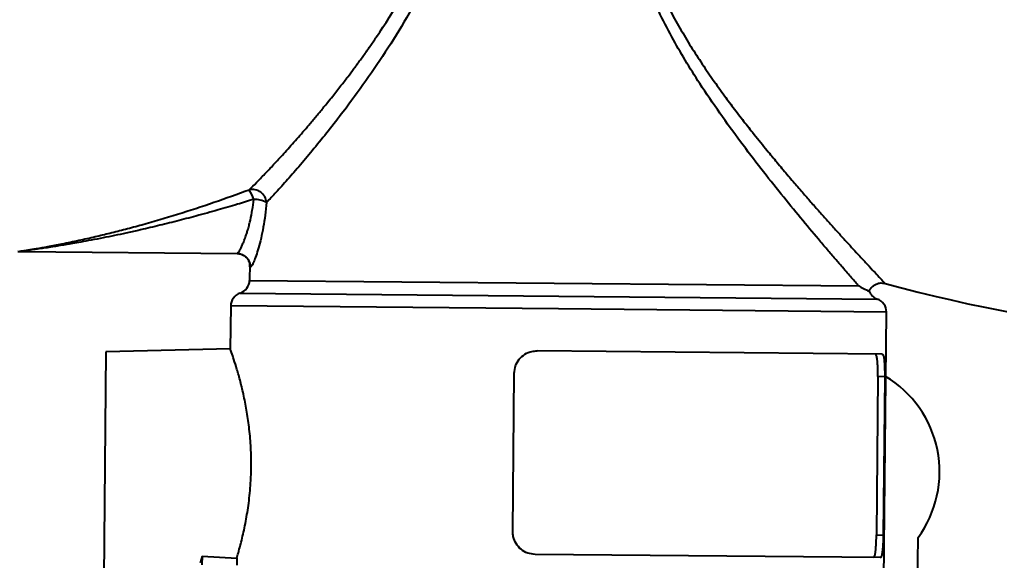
# Model space of a CAD drawing. Header units: millimetres. Extents: x 1663 to 4708, y 540 to 2693.
# Drawn here: x 2927.8 to 3144.4, y 1011.9 to 1131.4 of the extents above; entities that cross this region are included whole.
import ezdxf

# ---------------------------------------------------------------- set-up
doc = ezdxf.new("R2010")
doc.units = ezdxf.units.MM
doc.layers.add('AM_5', color=3, linetype='Continuous', lineweight=25)
doc.styles.add('SLDTEXTSTYLE1', font='txt.shx', dxfattribs={"width": 0.7, "bigfont": 'gbcbig.shx'})
doc.dimstyles.new('SLDDIMSTYLE12$0', dxfattribs={"dimtxt": 12, "dimasz": 10, "dimexe": 0, "dimexo": 0.0625, "dimgap": 0.875, "dimtad": 1, "dimdec": 1, "dimlfac": 1.8, "dimrnd": 1e-09, "dimzin": 12, "dimdsep": 46, "dimtxsty": 'SLDTEXTSTYLE1', "dimcen": 0.09, "dimdle": 8.16, "dimclrd": 3, "dimclre": 3, "dimadec": 0, "dimazin": 3, "dimtfac": 1, "dimtdec": 1, "dimtofl": 0, "dimtmove": 0, "dimatfit": 3, "dimfxl": 0, "dimfrac": 2, "dimtolj": 1, "dimlwd": 5, "dimlwe": 5, "dimarcsym": 0})

# ---------------------------------------------------------------- blocks, each defined once
blk = doc.blocks.new('*D60')
at = {"layer": 'AM_5', "color": 3, "lineweight": 5, "transparency": 16777216}
blk.add_line((3048.86, 1280.13), (2781.7, 1280.13), dxfattribs=at)
at = {"layer": 'AM_5', "color": 3, "linetype": 'Continuous', "lineweight": 5, "transparency": 16777216}
for p, q in [((2781.7, 1270.13), (2781.7, 951.26)), ((3046.96, 941.26), (2781.7, 941.26))]:
    blk.add_line(p, q, dxfattribs=at)
at = {"layer": 'AM_5', "color": 3, "transparency": 16777216}
for points in [[(2780.04, 1270.13), (2783.37, 1270.13), (2781.7, 1280.13)], [(2780.04, 951.26), (2783.37, 951.26), (2781.7, 941.26)]]:
    blk.add_solid(points, dxfattribs=at)
at = {"layer": 'Defpoints', "color": 0, "transparency": 16777216}
for p in [(3048.92, 1280.13), (2781.7, 941.26), (3047.02, 941.26)]:
    blk.add_point(p, dxfattribs=at)
at = {"layer": 'AM_5', "color": 0, "transparency": 16777216, "insert": (2767.11, 999.56), "char_height": 12, "attachment_point": 5, "rotation": 90, "style": 'SLDTEXTSTYLE1'}
blk.add_mtext('\\A1;{\\H2.28571x;340}', dxfattribs=at)

msp = doc.modelspace()

# ---------------------------------------------------------------- linework, layer by layer
at = {"color": 7, "linetype": 'Continuous', "lineweight": 25}
for p, q in [((2927.776, 1080.148), (2975.846, 1079.703)), ((2975.846, 1079.703), (2976.502, 1079.615)), ((2978.648, 1077.39), (2978.615, 1073.775)), ((2978.615, 1073.775), (3113.332, 1072.529)), ((2976.534, 1070.948), (3046.977, 1070.296)), ((3046.977, 1070.296), (3117.42, 1069.644)), ((2974.454, 1068.12), (2974.365, 1058.553)), ((3046.951, 1067.449), (2974.454, 1068.12)), ((3119.448, 1066.778), (3046.951, 1067.449)), ((3118.899, 1007.474), (3119.448, 1066.778)), ((2946.859, 1057.941), (2946.396, 1007.943)), ((2974.397, 1058.648), (2946.859, 1057.941)), ((3118.497, 1057.48), (3042.191, 1058.186)), ((3036.821, 1018.234), (3037.145, 1053.233)), ((3117.547, 1052.489), (3117.223, 1017.49)), ((3119.053, 1052.475), (3117.547, 1052.489)), ((3119.053, 1052.475), (3118.729, 1017.476)), ((3117.223, 1017.49), (3118.729, 1017.476)), ((3126.315, 1004.406), (3126.43, 1016.931)), ((2968.123, 1012.809), (2967.719, 1011.348)), ((2968.123, 1012.809), (2968.105, 1010.87)), ((2968.123, 1012.809), (2975.797, 1012.393)), ((2975.797, 1012.393), (2975.783, 1010.799)), ((3118.08, 1012.482), (3041.774, 1013.188))]:
    msp.add_line(p, q, dxfattribs=at)
for centre, radius, start, end in [((2979.22, 1090.705), 3.172, 5.50724, 102.02368), ((2968.549, 1087.902), 11.622, 18.95037, 30.53824), ((2979.406, 1084.735), 6.943, 64.65692, 88.87872), ((2975.615, 1073.803), 3, 287.84598, 359.46975), ((3216.307, 1431.212), 371.068, 254.81724, 273.45811), ((2977.454, 1068.092), 3, 107.84598, 179.46975), ((3118.392, 1072.482), 3, 201.88858, 251.09352), ((3116.448, 1066.806), 3, 359.46975, 71.09352), ((3106.617, 1031.462), 24.57, 323.74461, 59.04923)]:
    msp.add_arc(centre, radius, start, end, dxfattribs=at)
for points, knots in [([(2978.559, 1093.807), (2979.081, 1094.322), (2980.119, 1095.349), (2981.95, 1097.235), (2983.963, 1099.366), (2986.225, 1101.825), (2988.735, 1104.631), (2990.766, 1106.969), (2992.164, 1108.611), (2992.89, 1109.471), (2993.611, 1110.333), (2994.335, 1111.204), (2995.088, 1112.12), (2995.983, 1113.219), (2997.236, 1114.776), (2998.728, 1116.667), (3000.297, 1118.704), (3001.731, 1120.608), (3003.132, 1122.51), (3004.544, 1124.475), (3005.968, 1126.513), (3007.877, 1129.327), (3010.257, 1133.021), (3012.976, 1137.562), (3014.637, 1140.725), (3015.452, 1142.278)], [0, 0, 0, 0, 0.0628863, 0.12533, 0.1861755, 0.2506526, 0.3205742, 0.3900146, 0.4080073, 0.4267181, 0.4447532, 0.4619663, 0.480551, 0.500495, 0.5279516, 0.5724103, 0.6093584, 0.6421563, 0.6769653, 0.7117848, 0.7459499, 0.782583, 0.8550108, 0.9287697, 1, 1, 1, 1]), ([(3018.168, 1141.023), (3016.775, 1138.258), (3013.999, 1132.745), (3009.254, 1125.042), (3004.326, 1117.757), (2999.867, 1111.712), (2996.029, 1106.783), (2992.848, 1102.857), (2989.809, 1099.242), (2986.995, 1096.01), (2984.439, 1093.175), (2983.063, 1091.729), (2982.377, 1091.009)], [0, 0, 0, 0, 0.1251004, 0.2493928, 0.3739918, 0.4994655, 0.5830665, 0.6665381, 0.7493203, 0.8336176, 0.9171684, 1, 1, 1, 1]), ([(3068.72, 1139.562), (3069.359, 1138.125), (3070.645, 1135.232), (3072.881, 1131.024), (3075.257, 1126.949), (3077.757, 1123.001), (3080.356, 1119.146), (3082.881, 1115.594), (3085.308, 1112.316), (3087.559, 1109.368), (3090.046, 1106.2), (3092.503, 1103.15), (3094.96, 1100.172), (3097.167, 1097.542), (3099.309, 1095.032), (3101.316, 1092.71), (3103.237, 1090.515), (3105.066, 1088.447), (3106.88, 1086.415), (3108.612, 1084.492), (3110.256, 1082.681), (3111.75, 1081.047), (3113.313, 1079.349), (3114.872, 1077.663), (3116.331, 1076.097), (3117.72, 1074.614), (3118.765, 1073.501), (3119.208, 1073.032), (3119.138, 1073.106), (3119.13, 1073.115)], [0, 0, 0, 0, 0.0407708, 0.0820753, 0.1240713, 0.1642771, 0.2052435, 0.2476181, 0.2812635, 0.3159766, 0.3495242, 0.3934236, 0.4270429, 0.4613801, 0.4951175, 0.5272403, 0.5573162, 0.5891294, 0.6194352, 0.6520742, 0.6836084, 0.714046, 0.7433991, 0.7861954, 0.8276454, 0.8678495, 0.930543, 0.9920819, 1, 1, 1, 1]), ([(3113.332, 1072.529), (3112.83, 1073.1), (3111.81, 1074.261), (3109.98, 1076.361), (3108.133, 1078.498), (3106.35, 1080.577), (3103.842, 1083.526), (3100.477, 1087.54), (3096.199, 1092.768), (3091.732, 1098.398), (3087.17, 1104.374), (3082.618, 1110.642), (3078.504, 1116.696), (3074.943, 1122.357), (3071.88, 1127.69), (3069.068, 1133.109), (3067.475, 1136.919), (3066.703, 1138.765)], [0, 0, 0, 0, 0.0595747, 0.1209562, 0.163076, 0.206264, 0.2506137, 0.3332282, 0.4168663, 0.5006421, 0.5835312, 0.6674878, 0.7505293, 0.8140491, 0.874927, 0.9394163, 1, 1, 1, 1]), ([(2927.381, 1080.126), (2927.384, 1080.126), (2927.394, 1080.128), (2927.531, 1080.149), (2927.815, 1080.193), (2928.163, 1080.248), (2928.538, 1080.307), (2929.043, 1080.388), (2929.706, 1080.497), (2930.552, 1080.638), (2931.975, 1080.881), (2934.169, 1081.274), (2937.301, 1081.877), (2940.81, 1082.607), (2944.361, 1083.405), (2947.808, 1084.234), (2951.241, 1085.109), (2956.224, 1086.455), (2962.75, 1088.38), (2970.683, 1090.958), (2975.957, 1092.866), (2978.559, 1093.807)], [0, 0, 0, 0, 0.00526226, 0.01732889, 0.03042658, 0.03998442, 0.05033012, 0.0615511, 0.07808269, 0.09656222, 0.11707484, 0.16763141, 0.22824004, 0.29910912, 0.36768872, 0.42849794, 0.49239051, 0.55938851, 0.70603548, 0.85498094, 1, 1, 1, 1]), ([(2979.542, 1091.676), (2978.336, 1091.309), (2975.712, 1090.509), (2971.452, 1089.27), (2966.981, 1088.028), (2962.508, 1086.853), (2958.255, 1085.799), (2954.505, 1084.921), (2951.349, 1084.222), (2948.756, 1083.672), (2946.209, 1083.155), (2943.712, 1082.672), (2941.473, 1082.26), (2939.56, 1081.922), (2937.927, 1081.644), (2936.436, 1081.4), (2934.949, 1081.164), (2933.493, 1080.941), (2931.949, 1080.714), (2930.529, 1080.514), (2929.373, 1080.357), (2928.601, 1080.255), (2928.087, 1080.188), (2927.808, 1080.152), (2927.783, 1080.149), (2927.776, 1080.148)], [0, 0, 0, 0, 0.0670782, 0.1459645, 0.2366594, 0.3153276, 0.3942305, 0.4727634, 0.5237779, 0.5698863, 0.6173325, 0.6660648, 0.7098277, 0.7432923, 0.7742311, 0.8026509, 0.8285611, 0.8599794, 0.8876847, 0.9204162, 0.9471819, 0.963397, 0.9772634, 0.9928599, 1, 1, 1, 1]), ([(2976.128, 1079.917), (2976.133, 1079.921), (2976.203, 1079.989), (2976.389, 1080.284), (2976.678, 1080.803), (2977.001, 1081.483), (2977.355, 1082.322), (2977.714, 1083.279), (2978.035, 1084.25), (2978.314, 1085.172), (2978.562, 1086.085), (2978.893, 1087.454), (2979.26, 1089.274), (2979.448, 1090.875), (2979.542, 1091.676)], [0, 0, 0, 0, 0.0059714, 0.0954274, 0.1875133, 0.274591, 0.3581668, 0.4583118, 0.5375897, 0.5936895, 0.6653146, 0.7293673, 0.8646273, 1, 1, 1, 1]), ([(2982.377, 1091.009), (2982.286, 1090.052), (2982.103, 1088.138), (2981.669, 1085.475), (2981.162, 1083.052), (2980.61, 1080.935), (2980.062, 1079.182), (2979.559, 1077.844), (2979.141, 1076.973), (2978.922, 1076.702), (2978.837, 1076.68), (2978.826, 1076.677)], [0, 0, 0, 0, 0.1228737, 0.2456638, 0.3686519, 0.4914476, 0.6143904, 0.7369906, 0.8599624, 0.9823992, 1, 1, 1, 1]), ([(2975.846, 1079.703), (2975.877, 1079.708), (2975.953, 1079.721), (2976.062, 1079.844), (2976.128, 1079.917)], [0, 0, 0, 0, 0.3994785, 1, 1, 1, 1]), ([(2975.886, 1079.7), (2976.184, 1079.668), (2976.789, 1079.602), (2977.566, 1079.172), (2978.118, 1078.627), (2978.44, 1078.093), (2978.593, 1077.663), (2978.644, 1077.403), (2978.649, 1077.304), (2978.649, 1077.328), (2978.649, 1077.332)], [0, 0, 0, 0, 0.1564907, 0.3172173, 0.4552126, 0.5798095, 0.6978786, 0.8228161, 0.9669648, 1, 1, 1, 1]), ([(2976.127, 1079.912), (2976.183, 1079.843), (2976.295, 1079.705), (2976.453, 1079.645), (2976.533, 1079.615)], [0, 0, 0, 0, 0.4980236, 1, 1, 1, 1]), ([(2976.502, 1079.615), (2976.532, 1079.611), (2976.774, 1079.582), (2977.298, 1079.341), (2978.052, 1078.809), (2978.7, 1077.859), (2978.784, 1077.073), (2978.826, 1076.677)], [0, 0, 0, 0, 0.022073, 0.1813679, 0.4187059, 0.7071437, 1, 1, 1, 1]), ([(2978.826, 1076.677), (2978.772, 1076.699), (2978.663, 1076.743), (2978.655, 1077.176), (2978.651, 1077.39)], [0, 0, 0, 0, 0.5055044, 1, 1, 1, 1]), ([(3113.332, 1072.529), (3113.937, 1072.206), (3115.119, 1071.575), (3115.805, 1071.269), (3115.608, 1071.363), (3115.608, 1071.363)], [0, 0, 0, 0, 0.5120204, 0.9997256, 1, 1, 1, 1]), ([(3115.619, 1071.359), (3115.631, 1071.397), (3115.717, 1071.66), (3116.025, 1072.094), (3116.539, 1072.608), (3117.175, 1072.975), (3117.855, 1073.173), (3118.53, 1073.217), (3118.953, 1073.129), (3119.156, 1073.087)], [0, 0, 0, 0, 0.027735, 0.1931258, 0.3634324, 0.533739, 0.6991297, 0.8554886, 1, 1, 1, 1]), ([(2975.797, 1012.393), (2975.912, 1012.78), (2976.301, 1014.091), (2977, 1016.718), (2977.81, 1020.417), (2978.479, 1024.551), (2978.886, 1028.671), (2979.038, 1032.796), (2978.95, 1036.814), (2978.609, 1040.864), (2978.061, 1044.712), (2977.371, 1048.251), (2976.597, 1051.453), (2975.825, 1054.197), (2975.132, 1056.405), (2974.638, 1057.873), (2974.378, 1058.614), (2974.394, 1058.569), (2974.399, 1058.553)], [0, 0, 0, 0, 0.0286003, 0.0969999, 0.1673601, 0.2358887, 0.3066585, 0.3632596, 0.4269649, 0.4926035, 0.5562853, 0.6216636, 0.6882749, 0.7566756, 0.8256799, 0.8968201, 0.9634167, 1, 1, 1, 1]), ([(3037.145, 1053.233), (3037.204, 1053.791), (3037.324, 1054.908), (3038.19, 1056.391), (3039.458, 1057.512), (3040.872, 1058.11), (3041.813, 1058.165), (3042.191, 1058.186)], [0, 0, 0, 0, 0.2129679, 0.4258966, 0.639898, 0.8553588, 1, 1, 1, 1]), ([(3117.547, 1052.489), (3117.548, 1053.049), (3117.549, 1054.169), (3117.483, 1055.663), (3117.356, 1056.794), (3117.18, 1057.404), (3117.037, 1057.468), (3116.978, 1057.494)], [0, 0, 0, 0, 0.2130449, 0.4260854, 0.6392672, 0.8531492, 1, 1, 1, 1]), ([(3118.497, 1057.48), (3118.58, 1057.424), (3118.746, 1057.312), (3118.916, 1056.442), (3119.019, 1055.163), (3119.057, 1053.758), (3119.054, 1052.837), (3119.053, 1052.475)], [0, 0, 0, 0, 0.2165911, 0.4332538, 0.6482426, 0.8619005, 1, 1, 1, 1]), ([(3041.774, 1013.188), (3041.211, 1013.249), (3040.085, 1013.371), (3038.593, 1014.25), (3037.473, 1015.534), (3036.892, 1016.946), (3036.841, 1017.872), (3036.821, 1018.234)], [0, 0, 0, 0, 0.2153056, 0.4305877, 0.6463333, 0.8614906, 1, 1, 1, 1]), ([(3116.562, 1012.496), (3116.648, 1012.551), (3116.82, 1012.66), (3117.01, 1013.527), (3117.138, 1014.804), (3117.204, 1016.208), (3117.218, 1017.129), (3117.223, 1017.49)], [0, 0, 0, 0, 0.2166735, 0.4334219, 0.6484226, 0.8620356, 1, 1, 1, 1]), ([(3118.729, 1017.476), (3118.719, 1016.916), (3118.699, 1015.796), (3118.608, 1014.303), (3118.462, 1013.175), (3118.279, 1012.569), (3118.138, 1012.507), (3118.08, 1012.482)], [0, 0, 0, 0, 0.2131127, 0.4262212, 0.6394652, 0.8533812, 1, 1, 1, 1])]:
    msp.add_open_spline(points, degree=3, knots=knots, dxfattribs=at)

# ---------------------------------------------------------------- dimensions: what is measured, and where the dimension line sits
at = {"layer": 'AM_5'}
dim = msp.add_linear_dim(base=(2781.703, 941.255), p1=(3048.919, 1280.134), p2=(3047.021, 941.255), angle=90, text='{\\H2.28571x;340}', dimstyle='SLDDIMSTYLE12$0', override={"dimlfac": 1}, dxfattribs=at)
dim.commit()
dim.dimension.update_dxf_attribs({"geometry": '*D60', "text_midpoint": (2781.703, 999.561), "dimtype": 160})

doc.saveas('drawing.dxf')
